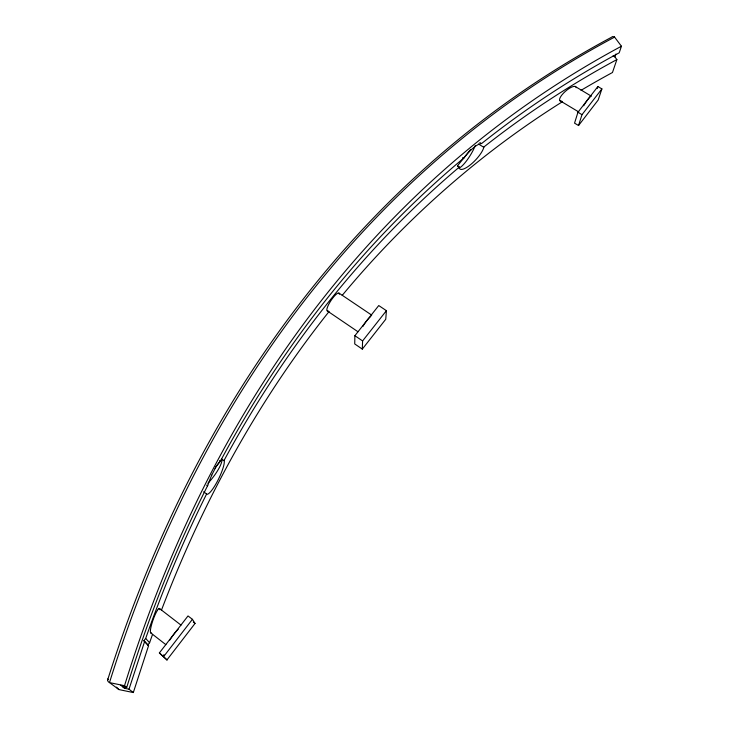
<?xml version="1.0" encoding="UTF-8"?>
<svg xmlns="http://www.w3.org/2000/svg" width="729" height="729" viewBox="0 0 729 729"><rect width="100%" height="100%" fill="white"/><g stroke="black" fill="none" stroke-linecap="round" stroke-linejoin="round"><path stroke-width="1.09" d="M354.886 335.704L354.722 343.942L362.304 349.109L385.759 319.247L386.416 310.682L378.752 305.551L354.886 335.704L362.595 340.944L362.304 349.109M107.6 679.938L107.728 679.464M120.768 685.224L122.426 686.545L126.737 687.438A2015.53 1362.337 58.8 0 1 207.555 485.815L207.719 485.268M126.737 687.438L124.522 685.707L109.523 682.617L118.918 689.579L133.316 692.55L148.598 645.602L143.877 640.745L145.682 638.44A1980.502 1345.133 58.9 0 1 206.608 493.989L203.646 491.802M133.316 692.55L129.006 689.197L144.661 641.356M577.96 112.239L574.552 123.128L578.525 125.534L598.172 100.028L601.899 88.902L597.88 86.514L577.96 112.239L581.997 114.681L578.525 125.534M597.215 88.537L597.88 86.514M581.059 90.323A1915.411 1312.765 59 0 1 612.469 72.508L616.88 59.587L614.921 56.953L615.905 54.055M614.574 37.097L621.445 46.228L619.194 52.825A2015.53 1362.337 58.8 0 0 481.532 143.595L479.855 142.556M211.729 475.044L215.046 468.683M220.112 461.493L220.349 461.247A2015.53 1362.337 58.8 0 1 463.69 158.157L464.018 157.701M463.69 158.157L462.705 157.546M157.5 610.073L158.621 608.733M166.968 659.9L195.053 623.441L192.42 619.322L188.009 615.941L159.369 652.929L166.968 659.9L159.369 652.929M162.613 656.492L163.979 654.724M163.797 656.392L192.42 619.322M581.997 114.681L601.899 88.902M148.598 645.602L147.832 645.001L149.6 642.741A1915.411 1312.765 59 0 1 152.571 634.312M362.595 340.944L386.416 310.682M215.602 467.125L221.935 459.243L223.931 460.682A1980.502 1345.133 58.9 0 1 459.443 166.968L457.548 165.775L470.661 149.445M220.349 461.247L219.511 460.6M470.734 150.119L475.354 146.356M122.426 686.545L124.732 688.322L129.006 689.197M118.772 689.543L116.494 687.128M575.145 86.341L576.138 87.298A9.632 3.262 -41.6 0 1 576.183 87.708M613.08 55.869L614.921 56.953M575.081 86.405A11.09 3.754 -42 0 0 562.004 94.834L560.956 96.274A9.723 3.208 -42.7 0 0 559.735 100.556L578.762 111.965M576.01 86.951L591.192 96.091M478.497 144.014L483.619 147.194A1980.502 1345.133 58.9 0 1 616.88 59.587M338.967 293.085L371.708 315.119M327.285 310.918L357.985 331.759M206.662 485.159L207.555 485.815M108.466 679.492L107.919 679.082A2085.551 1401.357 59 0 1 610.528 37.79L612.725 36.505L614.511 37.006M193.313 622.101L195.053 623.441M159.605 608.606L181.002 625.117M150.675 632.836L165.866 644.664M123.092 687.01L124.732 688.322M143.877 640.745L147.832 645.001M145.682 638.44L149.6 642.741M559.735 100.556L560.61 101.131A11.108 3.663 -42.2 0 0 561.777 101.149M169.839 640.044A12.384 2.315 -52.8 0 1 178.177 629.264M362.832 326.537A10.753 2.305 -55.9 0 1 370.842 316.413M583.692 105.778A10.206 1.64 -58.2 0 1 590.909 96.228M161.446 610.2A1915.411 1312.765 59 0 1 329.089 311.502M342.202 295.373A1915.411 1312.765 59 0 1 562.405 101.723M124.522 685.707A2050.44 1379.35 58.8 0 1 621.445 46.228M483.938 146.948A17.195 5.303 -46.6 0 1 470.679 164.581A17.195 5.303 -46.6 0 1 459.215 167.16M328.196 310.909A10.671 2.588 -56.5 0 1 331.157 300.275A10.671 2.588 -56.5 0 1 339.377 294.279M158.612 608.751A11.737 2.132 -70.3 0 1 159.888 609.754M157.455 610.301A13.404 2.46 -70.7 0 0 150.511 629.555L150.374 631.697A11.646 2.087 -71.5 0 0 151.377 632.845M109.478 682.608A2083.373 1399.516 58.9 0 1 614.593 37.106M109.405 682.554A3.308 2.151 13.4 0 1 107.755 680.476M107.555 679.164A3.435 1.722 66 0 1 107.837 678.954M207.92 485.058A19.41 4.037 -65.4 0 1 211.829 475.108M215.037 468.547A19.3 4.21 -65.2 0 1 220.149 461.357M224.14 460.3A19.246 3.973 -64 0 1 217.643 480.803A19.246 3.973 -64 0 1 206.553 494.098M221.935 459.243A18.808 4.574 -53.5 0 1 207.865 483.291M464.163 157.683A17.25 5.258 -47.9 0 1 470.752 150.247M475.381 146.256A17.341 5.468 -47.9 0 1 481.313 143.567M475.308 145.426A16.794 3.681 -58 0 1 458.969 168.025M457.502 166.422A16.794 3.681 -58 0 1 457.548 165.775"/></g></svg>
